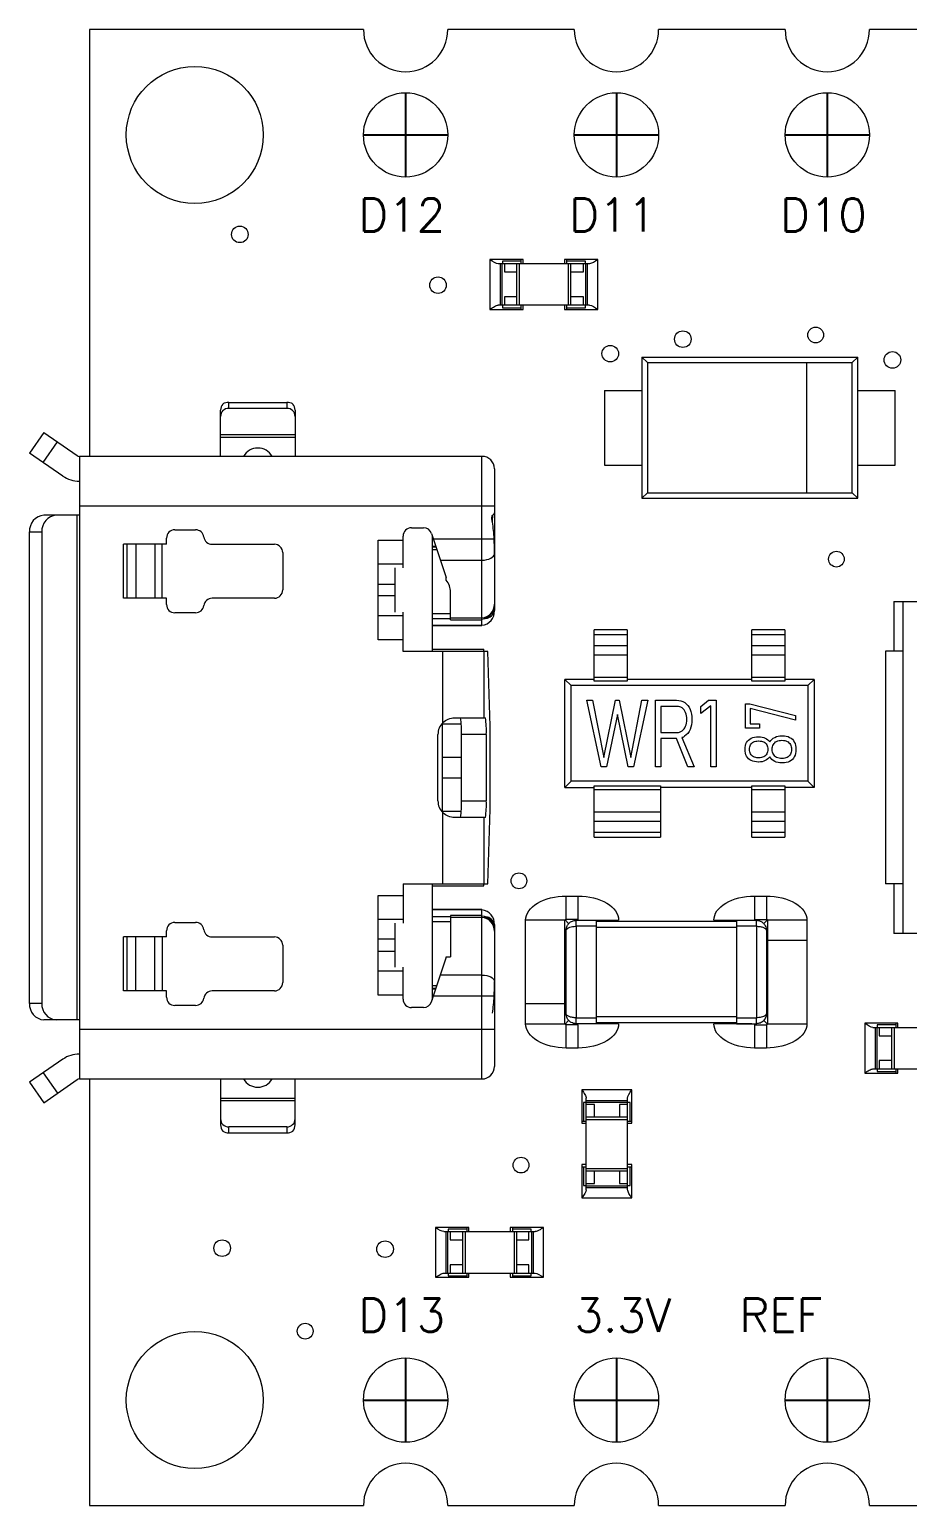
# Model space of a CAD drawing. Extents: x -2 to 108, y 0 to 44.
# Drawn here: x -1.8 to 24.64, y 0 to 44.45 of the extents above; entities that cross this region are included whole.
import ezdxf

# ---------------------------------------------------------------- set-up
doc = ezdxf.new("R2010")
doc.units = 0
doc.header["$LTSCALE"] = 5
doc.header["$MEASUREMENT"] = 0
doc.linetypes.add('CONTINU', pattern=[0])
for name, color, linetype in [('1', 1, 'CONTINUOUS'), ('2', 2, 'CONTINU'), ('3', 3, 'CONTINU')]:
    doc.layers.add(name, color=color, linetype=linetype)
doc.styles.add('ROMANS', font='romans')

msp = doc.modelspace()

# ---------------------------------------------------------------- linework, layer by layer
at = {"layer": '1', "linetype": 'CONTINUOUS', "lineweight": 15}
for p, q in [((12.065, 37.523), (12.065, 36.023)), ((13.065, 37.523), (12.065, 37.523)), ((15.068, 37.398), (12.313, 37.398)), ((12.378, 36.148), (12.378, 37.398)), ((12.428, 36.148), (12.428, 37.398)), ((13.003, 37.476), (12.44, 37.476)), ((12.44, 37.476), (12.44, 37.398)), ((12.503, 37.398), (12.503, 37.148)), ((12.878, 36.148), (12.878, 37.398)), ((12.953, 36.148), (12.953, 37.398)), ((13.003, 37.398), (13.003, 37.523)), ((13.065, 37.398), (13.065, 37.523)), ((15.315, 37.523), (14.315, 37.523)), ((14.315, 37.523), (14.315, 37.398)), ((14.378, 37.398), (14.378, 37.523)), ((14.94, 37.476), (14.378, 37.476)), ((14.428, 36.148), (14.428, 37.398)), ((14.503, 36.148), (14.503, 37.398)), ((14.878, 37.148), (14.878, 37.398)), ((14.94, 37.398), (14.94, 37.476)), ((14.953, 36.148), (14.953, 37.398)), ((15.003, 36.148), (15.003, 37.398)), ((15.315, 36.023), (15.315, 37.523)), ((12.503, 37.148), (12.878, 37.148)), ((14.503, 37.148), (14.878, 37.148)), ((12.065, 36.023), (13.065, 36.023)), ((15.068, 36.148), (12.313, 36.148)), ((12.44, 36.148), (12.44, 36.07)), ((12.44, 36.07), (13.003, 36.07)), ((12.878, 36.398), (12.503, 36.398)), ((12.503, 36.398), (12.503, 36.148)), ((13.003, 36.023), (13.003, 36.148)), ((13.065, 36.023), (13.065, 36.148)), ((14.315, 36.148), (14.315, 36.023)), ((14.315, 36.023), (15.315, 36.023)), ((14.378, 36.023), (14.378, 36.148)), ((14.378, 36.07), (14.94, 36.07)), ((14.878, 36.398), (14.503, 36.398)), ((14.878, 36.148), (14.878, 36.398)), ((14.94, 36.07), (14.94, 36.148)), ((16.643, 34.583), (16.643, 30.333)), ((16.643, 34.583), (16.807, 34.419)), ((16.643, 34.583), (23.143, 34.583)), ((16.807, 34.419), (16.807, 30.497)), ((16.807, 34.419), (22.979, 34.419)), ((21.604, 34.419), (21.604, 30.497)), ((22.979, 34.419), (23.143, 34.583)), ((22.979, 30.497), (22.979, 34.419)), ((23.143, 30.333), (23.143, 34.583)), ((15.518, 33.583), (15.518, 31.333)), ((15.518, 33.583), (16.643, 33.583)), ((23.143, 33.583), (24.268, 33.583)), ((24.268, 31.333), (24.268, 33.583)), ((3.948, 31.596), (3.948, 32.982)), ((4.198, 33.04), (4.198, 33.221)), ((4.198, 33.221), (5.948, 33.221)), ((5.948, 33.04), (4.198, 33.04)), ((5.948, 33.221), (5.948, 33.04)), ((6.198, 32.982), (6.198, 31.596)), ((-1.375, 32.313), (-1.802, 31.696)), ((-1.391, 31.411), (-0.964, 32.028)), ((-1.375, 32.313), (-0.373, 31.618)), ((3.948, 32.251), (6.198, 32.251)), ((3.948, 32.178), (6.198, 32.178)), ((-0.8, 31.002), (-1.802, 31.696)), ((-0.302, 31.596), (-0.302, 12.846)), ((11.823, 31.596), (-0.302, 31.596)), ((11.823, 26.497), (11.823, 31.596)), ((12.198, 31.221), (12.198, 26.95)), ((15.518, 31.333), (16.643, 31.333)), ((23.143, 31.333), (24.268, 31.333)), ((16.643, 30.333), (16.807, 30.497)), ((16.643, 30.333), (23.143, 30.333)), ((16.807, 30.497), (22.979, 30.497)), ((23.143, 30.333), (22.979, 30.497)), ((-0.302, 29.821), (-1.368, 29.821)), ((-0.364, 14.621), (-0.364, 29.821)), ((12.198, 30.096), (-0.302, 30.096)), ((12.144, 29.826), (12.135, 29.64)), ((2.573, 29.384), (3.198, 29.384)), ((9.698, 29.446), (10.068, 29.446)), ((-1.802, 29.321), (-1.431, 29.321)), ((-1.802, 15.121), (-1.802, 29.321)), ((-1.431, 29.321), (-1.431, 15.121)), ((2.323, 28.946), (1.024, 28.946)), ((1.024, 27.321), (1.024, 28.946)), ((1.132, 28.946), (1.132, 27.321)), ((1.399, 28.946), (1.399, 27.321)), ((1.973, 28.946), (1.973, 27.321)), ((2.192, 27.321), (2.192, 28.946)), ((2.323, 28.946), (2.323, 29.134)), ((3.694, 28.946), (5.573, 28.946)), ((8.698, 29.071), (9.448, 29.071)), ((8.698, 26.071), (8.698, 29.071)), ((9.448, 28.236), (9.448, 29.196)), ((10.305, 29.275), (10.748, 27.946)), ((10.326, 29.212), (10.326, 25.721)), ((10.326, 28.893), (10.433, 28.893)), ((10.361, 29.108), (12.192, 29.108)), ((5.823, 28.696), (5.823, 27.571)), ((10.326, 28.868), (10.441, 28.868)), ((10.471, 28.778), (10.326, 28.778)), ((10.573, 28.47), (11.823, 28.47)), ((8.698, 28.354), (9.448, 28.354)), ((9.201, 28.236), (9.201, 26.907)), ((8.698, 27.751), (9.201, 27.751)), ((10.748, 27.867), (10.748, 27.946)), ((2.323, 27.321), (1.024, 27.321)), ((2.323, 27.134), (2.323, 27.321)), ((5.573, 27.321), (3.694, 27.321)), ((9.201, 27.392), (8.698, 27.392)), ((10.873, 26.674), (10.873, 27.502)), ((24.225, 27.225), (31.225, 27.225)), ((24.225, 27.225), (24.225, 25.725)), ((24.5, 27.225), (24.5, 17.225)), ((3.198, 26.884), (2.573, 26.884)), ((9.448, 26.788), (8.698, 26.788)), ((9.448, 25.721), (9.448, 26.907)), ((10.326, 26.866), (10.873, 26.866)), ((10.873, 26.702), (10.326, 26.702)), ((10.873, 26.735), (11.823, 26.735)), ((10.873, 26.674), (11.823, 26.674)), ((10.326, 26.507), (11.823, 26.507)), ((10.326, 26.497), (11.823, 26.497)), ((15.2, 24.829), (15.2, 26.375)), ((16.2, 26.375), (15.2, 26.375)), ((15.2, 26.233), (16.2, 26.233)), ((16.2, 26.375), (16.2, 24.829)), ((19.95, 24.829), (19.95, 26.375)), ((20.95, 26.375), (19.95, 26.375)), ((19.95, 26.233), (20.95, 26.233)), ((20.95, 26.375), (20.95, 24.829)), ((9.448, 26.071), (8.698, 26.071)), ((10.326, 25.786), (11.876, 25.786)), ((11.876, 25.721), (11.876, 25.786)), ((16.2, 25.893), (15.2, 25.893)), ((20.95, 25.893), (19.95, 25.893)), ((12.004, 25.721), (9.448, 25.721)), ((10.647, 23.577), (10.647, 25.721)), ((11.895, 23.721), (11.895, 25.721)), ((12.073, 23.471), (12.004, 25.721)), ((16.2, 25.613), (15.2, 25.613)), ((20.95, 25.613), (19.95, 25.613)), ((23.975, 25.725), (23.975, 18.725)), ((24.5, 25.725), (23.975, 25.725)), ((16.2, 24.934), (15.2, 24.934)), ((20.95, 24.934), (19.95, 24.934)), ((14.325, 21.625), (14.325, 24.875)), ((14.325, 24.875), (14.509, 24.691)), ((15.2, 24.875), (14.325, 24.875)), ((14.509, 21.809), (14.509, 24.691)), ((21.641, 24.691), (14.509, 24.691)), ((16.2, 24.829), (15.2, 24.829)), ((19.95, 24.875), (16.2, 24.875)), ((20.95, 24.829), (19.95, 24.829)), ((21.825, 24.875), (20.95, 24.875)), ((21.641, 24.691), (21.825, 24.875)), ((21.641, 24.691), (21.641, 21.809)), ((21.825, 24.875), (21.825, 21.625)), ((15.414, 22.249), (14.979, 24.249)), ((14.979, 24.249), (15.158, 24.249)), ((15.158, 24.249), (15.495, 22.53)), ((15.495, 22.53), (15.845, 24.249)), ((15.845, 24.249), (15.956, 24.249)), ((15.956, 24.249), (16.306, 22.53)), ((16.306, 22.53), (16.643, 24.249)), ((16.821, 24.249), (16.387, 22.249)), ((16.643, 24.249), (16.821, 24.249)), ((17.052, 24.251), (17.686, 24.251)), ((17.052, 22.249), (17.052, 24.251)), ((17.211, 24.066), (17.211, 23.28)), ((17.696, 24.066), (17.211, 24.066)), ((18.421, 24.059), (18.649, 24.249)), ((18.715, 24.082), (18.421, 23.851)), ((18.421, 23.851), (18.421, 24.059)), ((18.649, 24.249), (18.874, 24.249)), ((18.715, 22.249), (18.715, 24.082)), ((18.874, 24.249), (18.874, 22.249)), ((19.766, 24.144), (19.891, 24.144)), ((19.766, 23.409), (19.766, 24.144)), ((19.891, 24.144), (21.266, 23.794)), ((19.903, 24.004), (19.903, 23.543)), ((21.266, 23.648), (19.903, 24.004)), ((10.998, 23.721), (11.928, 23.721)), ((15.906, 23.826), (15.577, 22.249)), ((16.223, 22.249), (15.906, 23.826)), ((21.266, 23.794), (21.266, 23.648)), ((10.498, 21.221), (10.498, 23.221)), ((10.623, 23.552), (10.623, 20.891)), ((10.623, 23.536), (11.2, 23.536)), ((11.955, 23.221), (11.206, 23.221)), ((11.206, 21.221), (11.206, 23.221)), ((11.955, 23.221), (11.955, 21.221)), ((12.073, 20.971), (12.073, 23.471)), ((17.211, 23.28), (17.696, 23.28)), ((17.849, 23.124), (18.218, 22.249)), ((20.182, 23.409), (19.766, 23.409)), ((19.903, 23.543), (20.182, 23.543)), ((20.15, 23.153), (20.165, 23.153)), ((20.182, 23.543), (20.182, 23.409)), ((20.855, 23.181), (20.869, 23.181)), ((17.686, 23.095), (17.211, 23.095)), ((17.211, 23.095), (17.211, 22.249)), ((17.688, 23.095), (17.686, 23.095)), ((18.028, 22.249), (17.688, 23.095)), ((20.145, 23.024), (20.158, 23.024)), ((20.855, 23.044), (20.86, 23.044)), ((10.623, 22.536), (11.206, 22.536)), ((15.577, 22.249), (15.414, 22.249)), ((16.387, 22.249), (16.223, 22.249)), ((17.211, 22.249), (17.052, 22.249)), ((18.218, 22.249), (18.028, 22.249)), ((18.874, 22.249), (18.715, 22.249)), ((20.161, 22.519), (20.145, 22.519)), ((20.165, 22.39), (20.15, 22.39)), ((20.869, 22.361), (20.855, 22.361)), ((20.861, 22.499), (20.856, 22.499)), ((10.623, 21.911), (11.206, 21.911)), ((14.509, 21.809), (14.325, 21.625)), ((21.641, 21.809), (14.509, 21.809)), ((21.825, 21.625), (21.641, 21.809)), ((14.325, 21.625), (15.2, 21.625)), ((15.2, 21.671), (17.2, 21.671)), ((15.2, 20.125), (15.2, 21.671)), ((15.2, 21.566), (17.2, 21.566)), ((17.2, 21.671), (17.2, 20.125)), ((19.95, 21.625), (17.2, 21.625)), ((19.95, 21.671), (20.95, 21.671)), ((19.95, 20.125), (19.95, 21.671)), ((19.95, 21.566), (20.95, 21.566)), ((20.95, 21.671), (20.95, 20.125)), ((21.825, 21.625), (20.95, 21.625)), ((10.623, 20.911), (11.2, 20.911)), ((11.206, 21.221), (11.955, 21.221)), ((12.004, 18.721), (12.073, 20.971)), ((10.647, 18.721), (10.647, 20.865)), ((11.928, 20.721), (10.998, 20.721)), ((11.895, 18.721), (11.895, 20.721)), ((15.2, 20.887), (17.2, 20.887)), ((15.2, 20.607), (17.2, 20.607)), ((19.95, 20.887), (20.95, 20.887)), ((19.95, 20.607), (20.95, 20.607)), ((17.2, 20.267), (15.2, 20.267)), ((15.2, 20.125), (17.2, 20.125)), ((20.95, 20.267), (19.95, 20.267)), ((19.95, 20.125), (20.95, 20.125)), ((9.448, 18.721), (12.004, 18.721)), ((9.448, 18.721), (9.448, 17.536)), ((10.326, 18.721), (10.326, 15.231)), ((11.876, 18.661), (11.876, 18.721)), ((24.5, 18.725), (23.975, 18.725)), ((24.225, 18.725), (24.225, 17.225)), ((8.698, 18.371), (9.448, 18.371)), ((8.698, 15.371), (8.698, 18.371)), ((10.326, 18.661), (11.876, 18.661)), ((14.36, 18.355), (14.72, 18.355)), ((20.03, 18.355), (20.39, 18.355)), ((11.823, 17.945), (10.326, 17.945)), ((11.823, 17.935), (10.326, 17.935)), ((11.823, 12.846), (11.823, 17.945)), ((2.573, 17.559), (3.198, 17.559)), ((8.698, 17.654), (9.448, 17.654)), ((9.201, 17.536), (9.201, 16.207)), ((10.326, 17.74), (10.873, 17.74)), ((10.873, 17.576), (10.326, 17.576)), ((11.823, 17.768), (10.873, 17.768)), ((10.873, 17.768), (10.873, 16.519)), ((11.823, 17.707), (10.873, 17.707)), ((12.198, 17.493), (12.198, 13.221)), ((13.139, 14.509), (13.139, 17.623)), ((14.313, 17.623), (14.313, 14.509)), ((14.328, 17.635), (14.435, 17.528)), ((14.72, 17.652), (14.36, 17.652)), ((14.66, 17.623), (15.26, 17.623)), ((15.26, 17.443), (14.66, 17.443)), ((14.66, 17.443), (14.66, 14.689)), ((19.49, 17.59), (15.26, 17.59)), ((15.26, 17.443), (15.26, 14.689)), ((19.49, 17.41), (15.26, 17.41)), ((19.49, 17.623), (20.09, 17.623)), ((20.09, 17.443), (19.49, 17.443)), ((19.49, 17.443), (19.49, 14.689)), ((20.03, 17.652), (20.39, 17.652)), ((20.09, 17.443), (20.09, 14.689)), ((20.421, 17.635), (20.314, 17.528)), ((20.437, 14.509), (20.437, 17.623)), ((21.611, 17.623), (21.611, 14.509)), ((2.323, 17.121), (1.024, 17.121)), ((1.024, 15.496), (1.024, 17.121)), ((1.132, 17.121), (1.132, 15.496)), ((1.399, 15.496), (1.399, 17.121)), ((1.973, 15.496), (1.973, 17.121)), ((2.192, 17.121), (2.192, 15.496)), ((2.323, 17.121), (2.323, 17.309)), ((3.694, 17.121), (5.573, 17.121)), ((9.201, 17.051), (8.698, 17.051)), ((14.36, 14.809), (14.36, 17.323)), ((20.39, 17.323), (20.39, 14.809)), ((31.225, 17.225), (24.225, 17.225)), ((5.823, 16.871), (5.823, 15.746)), ((8.698, 16.692), (9.201, 16.692)), ((10.305, 15.167), (10.748, 16.496)), ((10.748, 16.496), (10.748, 16.519)), ((10.748, 16.519), (10.873, 16.519)), ((9.448, 16.088), (8.698, 16.088)), ((9.448, 15.246), (9.448, 16.207)), ((10.326, 15.664), (10.471, 15.664)), ((10.441, 15.574), (10.326, 15.574)), ((11.823, 15.972), (10.573, 15.972)), ((-1.431, 15.121), (-1.802, 15.121)), ((2.323, 15.496), (1.024, 15.496)), ((2.323, 15.309), (2.323, 15.496)), ((5.573, 15.496), (3.694, 15.496)), ((9.448, 15.371), (8.698, 15.371)), ((10.433, 15.549), (10.326, 15.549)), ((12.192, 15.334), (10.361, 15.334)), ((3.198, 15.059), (2.573, 15.059)), ((10.068, 14.996), (9.698, 14.996)), ((14.66, 14.689), (15.26, 14.689)), ((15.26, 14.722), (19.49, 14.722)), ((19.49, 14.689), (20.09, 14.689)), ((-0.302, 14.621), (-1.368, 14.621)), ((-0.302, 14.346), (12.198, 14.346)), ((14.328, 14.497), (14.435, 14.604)), ((14.72, 14.479), (14.36, 14.479)), ((15.26, 14.509), (14.66, 14.509)), ((15.26, 14.542), (19.49, 14.542)), ((19.49, 14.509), (20.09, 14.509)), ((20.03, 14.479), (20.39, 14.479)), ((20.421, 14.497), (20.314, 14.604)), ((23.352, 14.522), (23.352, 13.022)), ((24.352, 14.522), (23.352, 14.522)), ((23.599, 14.397), (26.355, 14.397)), ((23.664, 14.397), (23.664, 13.147)), ((23.714, 14.397), (23.714, 13.147)), ((24.289, 14.475), (23.727, 14.475)), ((23.727, 14.475), (23.727, 14.397)), ((23.789, 14.397), (23.789, 14.147)), ((24.164, 14.397), (24.164, 13.147)), ((24.239, 14.397), (24.239, 13.147)), ((24.289, 14.522), (24.289, 14.397)), ((24.352, 14.397), (24.352, 14.522)), ((23.789, 14.147), (24.164, 14.147)), ((-0.8, 13.44), (-1.802, 12.746)), ((14.72, 13.776), (14.36, 13.776)), ((20.39, 13.776), (20.03, 13.776)), ((24.164, 13.397), (23.789, 13.397)), ((23.789, 13.397), (23.789, 13.147)), ((-1.391, 13.031), (-0.964, 12.415)), ((23.352, 13.022), (24.352, 13.022)), ((23.599, 13.147), (26.355, 13.147)), ((23.727, 13.147), (23.727, 13.069)), ((23.727, 13.069), (24.289, 13.069)), ((24.289, 13.147), (24.289, 13.022)), ((24.352, 13.022), (24.352, 13.147)), ((-1.802, 12.746), (-1.375, 12.13)), ((-1.375, 12.13), (-0.373, 12.824)), ((-0.302, 12.846), (11.823, 12.846)), ((3.948, 12.846), (3.948, 11.46)), ((6.198, 11.46), (6.198, 12.846)), ((16.337, 12.514), (14.837, 12.514)), ((14.837, 12.514), (14.837, 11.514)), ((16.337, 11.514), (16.337, 12.514)), ((3.948, 12.264), (6.198, 12.264)), ((3.948, 12.192), (6.198, 12.192)), ((14.884, 12.139), (14.884, 11.576)), ((14.962, 12.139), (14.884, 12.139)), ((14.962, 9.511), (14.962, 12.266)), ((14.962, 12.201), (16.212, 12.201)), ((14.962, 12.151), (16.212, 12.151)), ((15.212, 12.076), (14.962, 12.076)), ((15.212, 11.701), (15.212, 12.076)), ((16.212, 12.076), (15.962, 12.076)), ((15.962, 12.076), (15.962, 11.701)), ((16.212, 9.511), (16.212, 12.266)), ((16.29, 12.139), (16.212, 12.139)), ((16.29, 11.576), (16.29, 12.139)), ((14.837, 11.576), (14.962, 11.576)), ((14.962, 11.701), (16.212, 11.701)), ((14.962, 11.626), (16.212, 11.626)), ((16.212, 11.576), (16.337, 11.576)), ((5.948, 11.403), (4.198, 11.403)), ((4.198, 11.221), (4.198, 11.403)), ((4.198, 11.221), (5.948, 11.221)), ((5.948, 11.403), (5.948, 11.221)), ((14.837, 11.514), (14.962, 11.514)), ((16.212, 11.514), (16.337, 11.514)), ((14.837, 10.264), (14.837, 9.264)), ((14.962, 10.264), (14.837, 10.264)), ((16.337, 10.264), (16.212, 10.264)), ((16.337, 9.264), (16.337, 10.264)), ((14.837, 10.201), (14.962, 10.201)), ((14.884, 10.201), (14.884, 9.639)), ((14.962, 10.151), (16.212, 10.151)), ((14.962, 10.076), (16.212, 10.076)), ((15.212, 9.701), (15.212, 10.076)), ((15.962, 10.076), (15.962, 9.701)), ((16.212, 10.201), (16.337, 10.201)), ((16.29, 9.639), (16.29, 10.201)), ((14.884, 9.639), (14.962, 9.639)), ((14.962, 9.701), (15.212, 9.701)), ((14.962, 9.626), (16.212, 9.626)), ((14.962, 9.576), (16.212, 9.576)), ((15.962, 9.701), (16.212, 9.701)), ((16.212, 9.639), (16.29, 9.639)), ((14.837, 9.264), (16.337, 9.264)), ((10.428, 8.373), (10.428, 6.873)), ((11.428, 8.373), (10.428, 8.373)), ((10.675, 8.248), (13.431, 8.248)), ((10.74, 8.248), (10.74, 6.998)), ((10.79, 8.248), (10.79, 6.998)), ((11.365, 8.326), (10.803, 8.326)), ((10.803, 8.326), (10.803, 8.248)), ((10.865, 8.248), (10.865, 7.998)), ((11.24, 8.248), (11.24, 6.998)), ((11.315, 8.248), (11.315, 6.998)), ((11.365, 8.373), (11.365, 8.248)), ((11.428, 8.248), (11.428, 8.373)), ((13.678, 8.373), (12.678, 8.373)), ((12.678, 8.373), (12.678, 8.248)), ((12.74, 8.373), (12.74, 8.248)), ((13.303, 8.326), (12.74, 8.326)), ((12.79, 8.248), (12.79, 6.998)), ((12.865, 8.248), (12.865, 6.998)), ((13.24, 7.998), (13.24, 8.248)), ((13.303, 8.248), (13.303, 8.326)), ((13.315, 8.248), (13.315, 6.998)), ((13.365, 8.248), (13.365, 6.998)), ((13.678, 6.873), (13.678, 8.373)), ((10.865, 7.998), (11.24, 7.998)), ((12.865, 7.998), (13.24, 7.998)), ((11.24, 7.248), (10.865, 7.248)), ((10.865, 7.248), (10.865, 6.998)), ((13.24, 7.248), (12.865, 7.248)), ((13.24, 6.998), (13.24, 7.248)), ((10.428, 6.873), (11.428, 6.873)), ((10.675, 6.998), (13.431, 6.998)), ((10.803, 6.998), (10.803, 6.92)), ((10.803, 6.92), (11.365, 6.92)), ((11.365, 6.998), (11.365, 6.873)), ((11.428, 6.873), (11.428, 6.998)), ((12.678, 6.998), (12.678, 6.873)), ((12.678, 6.873), (13.678, 6.873)), ((12.74, 6.998), (12.74, 6.873)), ((12.74, 6.92), (13.303, 6.92)), ((13.303, 6.92), (13.303, 6.998))]:
    msp.add_line(p, q, dxfattribs=at)
at = {"layer": '1', "linetype": 'CONTINUOUS', "lineweight": 15, "flags": 128}
for points in [[(11.823, 28.47), (11.896, 28.474), (11.967, 28.485), (12.032, 28.503), (12.088, 28.526), (12.135, 28.555), (12.17, 28.589), (12.191, 28.624), (12.198, 28.662)], [(12.143, 26.906), (12.148, 26.908), (12.176, 26.921), (12.193, 26.935), (12.198, 26.95)], [(12.198, 17.493), (12.193, 17.507), (12.176, 17.521), (12.148, 17.534), (12.143, 17.536)], [(11.823, 15.972), (11.896, 15.968), (11.967, 15.957), (12.032, 15.94), (12.088, 15.916), (12.135, 15.887), (12.17, 15.854), (12.191, 15.818), (12.198, 15.781)]]:
    msp.add_lwpolyline(points, dxfattribs=at)
at = {"layer": '1', "linetype": 'CONTINUOUS', "lineweight": 15}
for centre, radius in [((3.175, 41.275), 2.064), ((4.531, 38.281), 0.25), ((10.5, 36.75), 0.25), ((17.875, 35.125), 0.25), ((21.875, 35.25), 0.237), ((15.688, 34.688), 0.25), ((24.188, 34.5), 0.25), ((22.5, 28.5), 0.237), ((12.938, 18.812), 0.237), ((13, 10.25), 0.237), ((4, 7.75), 0.25), ((8.906, 7.719), 0.25), ((6.5, 5.25), 0.237), ((3.175, 3.175), 2.064)]:
    msp.add_circle(centre, radius, dxfattribs=at)
for centre, radius, start, end in [((4.26, 32.971), 0.312, 139.8879, 178.0442), ((4.193, 32.795), 0.245, 88.7692, 178.7139), ((4.192, 32.899), 0.323, 88.9351, 121.9515), ((5.954, 32.899), 0.323, 58.0485, 91.0649), ((5.953, 32.795), 0.245, 1.2861, 91.2308), ((5.886, 32.971), 0.312, 1.9558, 40.1121), ((-0.302, 31.721), 0.125, 235.2752, 270), ((5.073, 31.346), 0.5, 30, 150), ((11.823, 31.221), 0.375, 0, 90), ((-0.302, 31.721), 0.875, 235.2752, 270), ((-1.333, 29.352), 0.471, 94.3031, 183.7371), ((-0.961, 29.352), 0.471, 94.3031, 183.7371), ((12.106, 29.91), 0.0928, 294.1161, 351.9478), ((2.573, 29.134), 0.25, 90, 180), ((3.198, 29.134), 0.25, 7.1808, 90), ((9.698, 29.196), 0.25, 90, 180), ((10.068, 29.196), 0.25, 18.4349, 90), ((8.168, 28.927), 4.029, 2.5812, 9.8152), ((3.694, 29.196), 0.25, 187.1808, 270), ((5.573, 28.696), 0.25, 0, 90), ((5.573, 27.571), 0.25, 270, 0), ((10.361, 27.53), 0.513, 356.8505, 40.9817), ((2.573, 27.134), 0.25, 180, 270), ((3.694, 27.071), 0.25, 90, 172.8192), ((11.806, 27.127), 0.392, 272.487, 2.1136), ((11.784, 27.106), 0.416, 275.4604, 4.9381), ((3.198, 27.134), 0.25, 270, 352.8192), ((11.786, 26.919), 0.413, 275.1378, 4.3489), ((11.913, 27.004), 0.29, 275.8658, 349.3132), ((10.998, 23.221), 0.5, 134.5826, 180), ((8.933, 23.346), 2.277, 356.863, 9.4883), ((9.682, 23.346), 2.277, 356.863, 9.4883), ((10.998, 21.221), 0.5, 180, 225.4174), ((8.933, 21.097), 2.277, 350.5117, 3.137), ((9.682, 21.097), 2.277, 350.5117, 3.137), ((11.786, 17.524), 0.413, 355.6511, 84.8622), ((2.573, 17.309), 0.25, 90, 180), ((3.198, 17.309), 0.25, 7.1808, 90), ((3.694, 17.371), 0.25, 187.1808, 270), ((11.78, 17.334), 0.419, 355.4868, 84.1148), ((11.808, 17.316), 0.391, 357.6976, 87.7018), ((11.913, 17.439), 0.29, 10.6868, 84.1342), ((5.573, 16.871), 0.25, 0, 90), ((5.573, 15.746), 0.25, 270, 0), ((-1.333, 15.091), 0.471, 176.2629, 265.6969), ((-0.961, 15.091), 0.471, 176.2629, 265.6969), ((2.573, 15.309), 0.25, 180, 270), ((3.198, 15.309), 0.25, 270, 352.8192), ((3.694, 15.246), 0.25, 90, 172.8192), ((9.698, 15.246), 0.25, 180, 270), ((10.068, 15.246), 0.25, 270, 341.5651), ((8.168, 15.515), 4.029, 350.1848, 357.4188), ((-0.302, 12.721), 0.875, 90, 124.7248), ((11.823, 13.221), 0.375, 270, 0), ((-0.302, 12.721), 0.125, 90, 124.7248), ((5.073, 13.096), 0.5, 210, 330), ((4.193, 11.647), 0.245, 181.2861, 271.2308), ((5.953, 11.647), 0.245, 268.7692, 358.7139), ((4.26, 11.471), 0.312, 181.9558, 220.1121), ((4.192, 11.544), 0.323, 238.0485, 271.0649), ((5.954, 11.544), 0.323, 268.9351, 301.9515), ((5.886, 11.471), 0.312, 319.8879, 358.0442)]:
    msp.add_arc(centre, radius, start, end, dxfattribs=at)
for points in [[(12.313, 37.398), (12.252, 37.398), (12.16, 37.457), (12.065, 37.523)], [(15.068, 36.148), (15.129, 36.148), (15.221, 36.089), (15.315, 36.023)], [(12.198, 28.662), (12.198, 28.803), (12.2, 28.954), (12.192, 29.108)], [(10.647, 23.577), (10.741, 23.67), (10.871, 23.721), (10.998, 23.721)], [(10.998, 20.721), (10.871, 20.721), (10.741, 20.772), (10.647, 20.865)], [(13.139, 17.623), (13.139, 17.815), (13.403, 18.197), (14.04, 18.355), (14.36, 18.355)], [(14.72, 18.355), (15.039, 18.355), (15.677, 18.197), (15.941, 17.815), (15.941, 17.623)], [(18.809, 17.623), (18.809, 17.815), (19.073, 18.197), (19.71, 18.355), (20.03, 18.355)], [(20.39, 18.355), (20.709, 18.355), (21.347, 18.197), (21.611, 17.815), (21.611, 17.623)], [(14.328, 17.635), (14.321, 17.631), (14.316, 17.627), (14.313, 17.623)], [(20.39, 17.652), (20.406, 17.65), (20.418, 17.643), (20.421, 17.635)], [(20.421, 17.635), (20.428, 17.632), (20.433, 17.628), (20.437, 17.623)], [(12.192, 15.334), (12.2, 15.49), (12.198, 15.64), (12.198, 15.781)], [(14.36, 13.776), (14.04, 13.776), (13.403, 13.935), (13.139, 14.317), (13.139, 14.509)], [(14.328, 14.497), (14.322, 14.499), (14.316, 14.503), (14.313, 14.509)], [(14.36, 14.479), (14.343, 14.482), (14.332, 14.489), (14.328, 14.497)], [(15.941, 14.509), (15.941, 14.317), (15.677, 13.935), (15.039, 13.776), (14.72, 13.776)], [(20.03, 13.776), (19.71, 13.776), (19.073, 13.935), (18.809, 14.317), (18.809, 14.509)], [(21.611, 14.509), (21.611, 14.317), (21.347, 13.935), (20.709, 13.776), (20.39, 13.776)], [(20.421, 14.497), (20.428, 14.501), (20.433, 14.505), (20.437, 14.509)], [(23.599, 14.397), (23.539, 14.397), (23.446, 14.456), (23.352, 14.522)], [(16.212, 12.266), (16.212, 12.327), (16.271, 12.419), (16.337, 12.514)], [(14.962, 9.511), (14.962, 9.45), (14.903, 9.358), (14.837, 9.264)], [(10.675, 8.248), (10.615, 8.248), (10.522, 8.307), (10.428, 8.373)], [(13.431, 6.998), (13.491, 6.998), (13.584, 6.939), (13.678, 6.873)]]:
    msp.add_open_spline(points, degree=3, dxfattribs=at)
for points, knots in [([(15.315, 37.523), (15.268, 37.49), (15.223, 37.46), (15.137, 37.414), (15.098, 37.398), (15.068, 37.398)], [0, 0, 0, 0, 0.5, 0.5, 1, 1, 1, 1]), ([(12.065, 36.023), (12.113, 36.056), (12.158, 36.085), (12.243, 36.131), (12.282, 36.148), (12.313, 36.148)], [0, 0, 0, 0, 0.5, 0.5, 1, 1, 1, 1]), ([(12.137, 29.614), (12.13, 29.654), (12.124, 29.696), (12.124, 29.738), (12.124, 29.748), (12.124, 29.758), (12.125, 29.768), (12.126, 29.781), (12.128, 29.794), (12.132, 29.805), (12.133, 29.809), (12.135, 29.813), (12.136, 29.817), (12.138, 29.82), (12.141, 29.823), (12.143, 29.825), (12.143, 29.825), (12.144, 29.825), (12.144, 29.826)], [0, 0, 0, 0, 0.00005041875, 0.00005041875, 0.00005041875, 0.00006240164, 0.00006240164, 0.00006240164, 0.00007800011, 0.00007800011, 0.00007800011, 0.00008362721, 0.00008362721, 0.00008362721, 0.00008934536, 0.00008934536, 0.00008934536, 0.00009043552, 0.00009043552, 0.00009043552, 0.00009043552]), ([(17.686, 24.251), (17.779, 24.251), (17.86, 24.227), (18, 24.131), (18.054, 24.063), (18.131, 23.888), (18.15, 23.787), (18.15, 23.673)], [0, 0, 0, 0, 1, 1, 2, 2, 3, 3, 3, 3]), ([(17.995, 23.673), (17.995, 23.751), (17.983, 23.82), (17.933, 23.939), (17.898, 23.985), (17.808, 24.05), (17.756, 24.066), (17.696, 24.066)], [0, 0, 0, 0, 1, 1, 2, 2, 3, 3, 3, 3]), ([(17.696, 23.28), (17.755, 23.28), (17.806, 23.296), (17.897, 23.361), (17.932, 23.407), (17.981, 23.526), (17.994, 23.595), (17.995, 23.673)], [0, 0, 0, 0, 1, 1, 2, 2, 3, 3, 3, 3]), ([(18.15, 23.673), (18.15, 23.558), (18.131, 23.457), (18.054, 23.282), (18, 23.214), (17.904, 23.149), (17.877, 23.135), (17.849, 23.124)], [0, 0, 0, 0, 1, 1, 2, 2, 2.359504, 2.359504, 2.359504, 2.359504]), ([(19.75, 22.771), (19.75, 22.852), (19.765, 22.921), (19.828, 23.035), (19.874, 23.078), (19.994, 23.138), (20.066, 23.153), (20.15, 23.153)], [0, 0, 0, 0, 1, 1, 2, 2, 3, 3, 3, 3]), ([(20.165, 23.153), (20.237, 23.153), (20.302, 23.139), (20.415, 23.084), (20.459, 23.044), (20.492, 22.993)], [0, 0, 0, 0, 1, 1, 2, 2, 2, 2]), ([(20.492, 22.993), (20.528, 23.052), (20.578, 23.099), (20.705, 23.165), (20.776, 23.181), (20.855, 23.181)], [0, 0, 0, 0, 1, 1, 2, 2, 2, 2]), ([(20.869, 23.181), (20.956, 23.181), (21.03, 23.165), (21.153, 23.101), (21.2, 23.054), (21.265, 22.931), (21.281, 22.857), (21.281, 22.771)], [0, 0, 0, 0, 1, 1, 2, 2, 3, 3, 3, 3]), ([(20.15, 22.39), (20.066, 22.39), (19.994, 22.405), (19.874, 22.465), (19.828, 22.509), (19.765, 22.623), (19.75, 22.691), (19.75, 22.771)], [0, 0, 0, 0, 1, 1, 2, 2, 3, 3, 3, 3]), ([(19.885, 22.771), (19.885, 22.825), (19.895, 22.871), (19.936, 22.946), (19.966, 22.974), (20.043, 23.014), (20.09, 23.024), (20.145, 23.024)], [-3, -3, -3, -3, -2, -2, -1, -1, 0, 0, 0, 0]), ([(20.145, 22.519), (20.09, 22.519), (20.044, 22.528), (19.966, 22.568), (19.936, 22.597), (19.895, 22.673), (19.885, 22.718), (19.885, 22.771)], [-3, -3, -3, -3, -2, -2, -1, -1, 0, 0, 0, 0]), ([(20.158, 23.024), (20.218, 23.024), (20.269, 23.014), (20.352, 22.974), (20.383, 22.946), (20.426, 22.871), (20.437, 22.825), (20.437, 22.771)], [-3, -3, -3, -3, -2, -2, -1, -1, 0, 0, 0, 0]), ([(20.437, 22.771), (20.437, 22.718), (20.426, 22.673), (20.383, 22.597), (20.352, 22.568), (20.27, 22.528), (20.22, 22.519), (20.161, 22.519)], [-3, -3, -3, -3, -2, -2, -1, -1, 0, 0, 0, 0]), ([(20.567, 22.771), (20.567, 22.829), (20.579, 22.878), (20.624, 22.959), (20.657, 22.99), (20.743, 23.033), (20.794, 23.044), (20.855, 23.044)], [-3, -3, -3, -3, -2, -2, -1, -1, 0, 0, 0, 0]), ([(20.856, 22.499), (20.795, 22.499), (20.743, 22.509), (20.657, 22.552), (20.624, 22.583), (20.579, 22.664), (20.567, 22.713), (20.567, 22.771)], [-3, -3, -3, -3, -2, -2, -1, -1, 0, 0, 0, 0]), ([(20.86, 23.044), (20.92, 23.044), (20.971, 23.033), (21.057, 22.99), (21.09, 22.959), (21.135, 22.878), (21.146, 22.829), (21.146, 22.771)], [-3, -3, -3, -3, -2, -2, -1, -1, 0, 0, 0, 0]), ([(21.146, 22.771), (21.146, 22.713), (21.135, 22.664), (21.09, 22.583), (21.058, 22.552), (20.972, 22.509), (20.921, 22.499), (20.861, 22.499)], [-3, -3, -3, -3, -2, -2, -1, -1, 0, 0, 0, 0]), ([(21.281, 22.771), (21.281, 22.685), (21.265, 22.612), (21.2, 22.489), (21.153, 22.442), (21.03, 22.377), (20.956, 22.361), (20.869, 22.361)], [0, 0, 0, 0, 1, 1, 2, 2, 3, 3, 3, 3]), ([(20.492, 22.547), (20.458, 22.498), (20.412, 22.459), (20.298, 22.404), (20.235, 22.39), (20.165, 22.39)], [0, 0, 0, 0, 1, 1, 2, 2, 2, 2]), ([(20.855, 22.361), (20.775, 22.361), (20.704, 22.378), (20.578, 22.443), (20.528, 22.488), (20.492, 22.547)], [0, 0, 0, 0, 1, 1, 2, 2, 2, 2]), ([(14.36, 17.652), (14.36, 17.656), (14.36, 17.665), (14.36, 17.687), (14.36, 17.723), (14.36, 17.793), (14.36, 17.876), (14.36, 17.966), (14.36, 18.053), (14.36, 18.121), (14.36, 18.207), (14.36, 18.258), (14.36, 18.308), (14.36, 18.338), (14.36, 18.355)], [0.1033658, 0.1033658, 0.1033658, 0.1033658, 0.1358756, 0.1929499, 0.3070987, 0.3641731, 0.4212475, 0.5068591, 0.5353963, 0.5924707, 0.649545, 0.7636938, 0.8207682, 0.8778426, 0.8778426, 0.8778426, 0.8778426]), ([(14.72, 17.652), (14.72, 17.663), (14.72, 17.686), (14.72, 17.736), (14.72, 17.811), (14.72, 17.885), (14.72, 17.97), (14.72, 18.056), (14.72, 18.132), (14.72, 18.212), (14.72, 18.273), (14.72, 18.322), (14.72, 18.355)], [0.1033751, 0.1033751, 0.1033751, 0.1033751, 0.2140133, 0.3246515, 0.3799706, 0.4352897, 0.4906088, 0.5459279, 0.6012471, 0.6565662, 0.7672044, 0.8778426, 0.8778426, 0.8778426, 0.8778426]), ([(20.03, 18.355), (20.03, 18.322), (20.03, 18.273), (20.03, 18.212), (20.03, 18.132), (20.03, 18.056), (20.03, 17.97), (20.03, 17.885), (20.03, 17.811), (20.03, 17.736), (20.03, 17.696), (20.03, 17.669), (20.03, 17.658), (20.03, 17.652)], [0.1033751, 0.1033751, 0.1033751, 0.1033751, 0.2140133, 0.3246515, 0.3799706, 0.4352897, 0.4906088, 0.5459279, 0.6012471, 0.6565662, 0.7672044, 0.8225235, 0.8778426, 0.8778426, 0.8778426, 0.8778426]), ([(20.39, 18.355), (20.39, 18.338), (20.39, 18.308), (20.39, 18.264), (20.39, 18.23), (20.39, 18.196), (20.39, 18.169), (20.39, 18.121), (20.39, 18.04), (20.39, 17.95), (20.39, 17.865), (20.39, 17.793), (20.39, 17.723), (20.39, 17.687), (20.39, 17.665), (20.39, 17.656), (20.39, 17.652)], [0.1033635, 0.1033635, 0.1033635, 0.1033635, 0.1604379, 0.2175122, 0.3031238, 0.3173924, 0.331661, 0.3887354, 0.4458098, 0.5028842, 0.5599586, 0.617033, 0.6741074, 0.7882561, 0.8453305, 0.8778426, 0.8778426, 0.8778426, 0.8778426]), ([(14.313, 17.623), (14.304, 17.623), (14.285, 17.623), (14.242, 17.623), (14.175, 17.623), (14.052, 17.623), (13.93, 17.623), (13.788, 17.623), (13.644, 17.623), (13.515, 17.623), (13.379, 17.623), (13.277, 17.623), (13.194, 17.623), (13.139, 17.623)], [0.0979276, 0.0979276, 0.0979276, 0.0979276, 0.1536358, 0.209344, 0.3207605, 0.3764687, 0.4321769, 0.4878851, 0.5435933, 0.5993015, 0.6550097, 0.7664262, 0.8778426, 0.8778426, 0.8778426, 0.8778426]), ([(14.36, 17.652), (14.352, 17.651), (14.339, 17.648), (14.331, 17.639), (14.328, 17.635)], [0, 0, 0, 0, 0.574096, 1, 1, 1, 1]), ([(14.36, 17.323), (14.361, 17.347), (14.364, 17.392), (14.387, 17.452), (14.415, 17.499), (14.461, 17.552), (14.538, 17.609), (14.621, 17.618), (14.66, 17.623)], [0, 0, 0, 0, 0.172552, 0.32011, 0.442779, 0.54077, 0.785312, 1, 1, 1, 1]), ([(14.36, 17.323), (14.36, 17.324), (14.36, 17.325), (14.361, 17.347), (14.384, 17.378), (14.481, 17.424), (14.585, 17.443), (14.66, 17.443)], [0, 0, 0, 0, 0.000123611, 0.000123611, 0.003118383, 0.004615769, 0.007610541, 0.007610541, 0.007610541, 0.007610541]), ([(14.66, 17.443), (14.66, 17.483), (14.66, 17.578), (14.66, 17.623), (14.66, 17.623)], [0, 0, 0, 0, 0.428571, 1, 1, 1, 1]), ([(14.798, 17.623), (14.806, 17.623), (14.833, 17.623), (14.879, 17.623), (14.981, 17.623), (15.176, 17.623), (15.426, 17.623), (15.648, 17.623), (15.753, 17.623), (15.825, 17.623), (15.902, 17.623), (15.941, 17.623)], [0, 0, 0, 0, 0.073929, 0.224134, 0.372771, 0.472528, 0.609, 0.699221, 0.811674, 0.90637, 1, 1, 1, 1]), ([(15.26, 17.623), (15.26, 17.623), (15.26, 17.605), (15.26, 17.535), (15.26, 17.485), (15.26, 17.443)], [0, 0, 0, 0, 0.5, 0.5, 1, 1, 1, 1]), ([(18.809, 17.623), (18.837, 17.623), (18.888, 17.623), (18.972, 17.623), (19.06, 17.623), (19.207, 17.623), (19.322, 17.623), (19.47, 17.623), (19.62, 17.623), (19.757, 17.623), (19.87, 17.623), (19.942, 17.623), (19.978, 17.623), (19.997, 17.623)], [0.0689002, 0.0689002, 0.0689002, 0.0689002, 0.1266818, 0.1844634, 0.3000266, 0.3578082, 0.4155898, 0.4444806, 0.531153, 0.5889346, 0.6467162, 0.7622794, 0.8778426, 0.8778426, 0.8778426, 0.8778426]), ([(19.49, 17.623), (19.49, 17.623), (19.49, 17.605), (19.49, 17.535), (19.49, 17.485), (19.49, 17.443)], [0, 0, 0, 0, 0.5, 0.5, 1, 1, 1, 1]), ([(20.09, 17.443), (20.09, 17.47), (20.09, 17.523), (20.09, 17.599), (20.09, 17.623), (20.09, 17.623)], [0, 0, 0, 0, 0.285714, 0.571429, 1, 1, 1, 1]), ([(20.09, 17.623), (20.115, 17.621), (20.168, 17.617), (20.242, 17.585), (20.311, 17.531), (20.374, 17.444), (20.384, 17.368), (20.39, 17.323)], [0, 0, 0, 0, 0.141302, 0.293549, 0.461298, 0.681264, 1, 1, 1, 1]), ([(20.09, 17.443), (20.108, 17.442), (20.149, 17.441), (20.206, 17.434), (20.259, 17.423), (20.304, 17.408), (20.343, 17.389), (20.374, 17.365), (20.388, 17.342), (20.389, 17.327), (20.39, 17.323)], [0, 0, 0, 0, 0.075457, 0.163424, 0.269603, 0.395683, 0.523324, 0.692389, 0.913728, 1, 1, 1, 1]), ([(21.611, 17.623), (21.555, 17.623), (21.472, 17.623), (21.37, 17.623), (21.234, 17.623), (21.127, 17.623), (20.986, 17.623), (20.839, 17.623), (20.697, 17.623), (20.62, 17.623), (20.573, 17.623), (20.533, 17.623), (20.483, 17.623), (20.455, 17.623), (20.437, 17.623)], [0.0979276, 0.0979276, 0.0979276, 0.0979276, 0.209344, 0.3207605, 0.3764687, 0.4321769, 0.460031, 0.5435933, 0.5993015, 0.6550097, 0.6828638, 0.710718, 0.7664262, 0.8778426, 0.8778426, 0.8778426, 0.8778426]), ([(20.437, 17.022), (20.455, 17.022), (20.483, 17.022), (20.533, 17.022), (20.573, 17.022), (20.62, 17.022), (20.697, 17.022), (20.839, 17.022), (20.986, 17.022), (21.127, 17.022), (21.234, 17.022), (21.37, 17.022), (21.472, 17.022), (21.555, 17.022), (21.611, 17.022)], [0.0979276, 0.0979276, 0.0979276, 0.0979276, 0.209344, 0.2650523, 0.2929064, 0.3207605, 0.3764687, 0.4321769, 0.5157392, 0.5435933, 0.5993015, 0.6550097, 0.7664262, 0.8778426, 0.8778426, 0.8778426, 0.8778426]), ([(14.313, 15.11), (14.304, 15.11), (14.285, 15.11), (14.242, 15.11), (14.175, 15.11), (14.052, 15.11), (13.93, 15.11), (13.788, 15.11), (13.644, 15.11), (13.515, 15.11), (13.379, 15.11), (13.277, 15.11), (13.194, 15.11), (13.139, 15.11)], [0.0979276, 0.0979276, 0.0979276, 0.0979276, 0.1536358, 0.209344, 0.3207605, 0.3764687, 0.4321769, 0.4878851, 0.5435933, 0.5993015, 0.6550097, 0.7664262, 0.8778426, 0.8778426, 0.8778426, 0.8778426]), ([(14.66, 14.689), (14.641, 14.689), (14.601, 14.69), (14.544, 14.698), (14.49, 14.709), (14.445, 14.724), (14.407, 14.743), (14.375, 14.767), (14.361, 14.789), (14.36, 14.805), (14.36, 14.809)], [0, 0, 0, 0, 0.075457, 0.163424, 0.269603, 0.395683, 0.523324, 0.692389, 0.913728, 1, 1, 1, 1]), ([(14.66, 14.509), (14.634, 14.511), (14.582, 14.515), (14.507, 14.546), (14.438, 14.6), (14.375, 14.687), (14.365, 14.764), (14.36, 14.809)], [0, 0, 0, 0, 0.141302, 0.2935486, 0.4612983, 0.681264, 1, 1, 1, 1]), ([(14.66, 14.509), (14.66, 14.509), (14.66, 14.532), (14.66, 14.608), (14.66, 14.662), (14.66, 14.689)], [0, 0, 0, 0, 0.428571, 0.714286, 1, 1, 1, 1]), ([(15.26, 14.689), (15.26, 14.646), (15.26, 14.597), (15.26, 14.526), (15.26, 14.509), (15.26, 14.509)], [0, 0, 0, 0, 0.5, 0.5, 1, 1, 1, 1]), ([(19.49, 14.689), (19.49, 14.646), (19.49, 14.597), (19.49, 14.526), (19.49, 14.509), (19.49, 14.509)], [0, 0, 0, 0, 0.5, 0.5, 1, 1, 1, 1]), ([(20.39, 14.809), (20.389, 14.805), (20.388, 14.789), (20.374, 14.767), (20.343, 14.743), (20.301, 14.722), (20.246, 14.705), (20.172, 14.692), (20.115, 14.69), (20.09, 14.689)], [0, 0, 0, 0, 0.086454, 0.307909, 0.477088, 0.604902, 0.768539, 0.897278, 1, 1, 1, 1]), ([(20.39, 14.809), (20.388, 14.785), (20.385, 14.74), (20.362, 14.679), (20.334, 14.633), (20.288, 14.579), (20.211, 14.523), (20.128, 14.513), (20.09, 14.509)], [0, 0, 0, 0, 0.172552, 0.32011, 0.442779, 0.54077, 0.785312, 1, 1, 1, 1]), ([(20.09, 14.509), (20.09, 14.509), (20.09, 14.532), (20.09, 14.608), (20.09, 14.662), (20.09, 14.689)], [0, 0, 0, 0, 0.428571, 0.714286, 1, 1, 1, 1]), ([(13.139, 14.509), (13.194, 14.509), (13.277, 14.509), (13.379, 14.509), (13.515, 14.509), (13.644, 14.509), (13.788, 14.509), (13.93, 14.509), (14.052, 14.509), (14.175, 14.509), (14.242, 14.509), (14.285, 14.509), (14.304, 14.509), (14.313, 14.509)], [0.0979276, 0.0979276, 0.0979276, 0.0979276, 0.209344, 0.3207605, 0.3764687, 0.4321769, 0.4878851, 0.5435933, 0.5993015, 0.6550097, 0.7664262, 0.8221344, 0.8778426, 0.8778426, 0.8778426, 0.8778426]), ([(14.36, 13.776), (14.36, 13.793), (14.36, 13.823), (14.36, 13.867), (14.36, 13.902), (14.36, 13.935), (14.36, 13.962), (14.36, 14.011), (14.36, 14.092), (14.36, 14.181), (14.36, 14.267), (14.36, 14.338), (14.36, 14.408), (14.36, 14.444), (14.36, 14.467), (14.36, 14.476), (14.36, 14.479)], [0.1033636, 0.1033636, 0.1033636, 0.1033636, 0.160438, 0.2175124, 0.303124, 0.3173926, 0.3316612, 0.3887356, 0.4458099, 0.5028843, 0.5599587, 0.6170331, 0.6741075, 0.7882563, 0.8453307, 0.8778426, 0.8778426, 0.8778426, 0.8778426]), ([(14.72, 13.776), (14.72, 13.793), (14.72, 13.822), (14.72, 13.871), (14.72, 13.92), (14.72, 14), (14.72, 14.063), (14.72, 14.119), (14.72, 14.176), (14.72, 14.247), (14.72, 14.32), (14.72, 14.395), (14.72, 14.436), (14.72, 14.462), (14.72, 14.474), (14.72, 14.479)], [0.1033751, 0.1033751, 0.1033751, 0.1033751, 0.1586942, 0.2140133, 0.3246515, 0.3799706, 0.4352897, 0.4629493, 0.4906088, 0.5459279, 0.6012471, 0.6565662, 0.7672044, 0.8225235, 0.8778426, 0.8778426, 0.8778426, 0.8778426]), ([(15.941, 14.509), (15.912, 14.509), (15.848, 14.509), (15.779, 14.509), (15.708, 14.509), (15.634, 14.509), (15.543, 14.509), (15.358, 14.509), (15.175, 14.509), (15.009, 14.509), (14.886, 14.509), (14.808, 14.509), (14.771, 14.509), (14.752, 14.509)], [0.0689002, 0.0689002, 0.0689002, 0.0689002, 0.1266818, 0.2133542, 0.2711358, 0.3000266, 0.3578082, 0.4155898, 0.531153, 0.5600438, 0.6467162, 0.7622794, 0.8778426, 0.8778426, 0.8778426, 0.8778426]), ([(19.952, 14.509), (19.943, 14.509), (19.917, 14.509), (19.869, 14.509), (19.768, 14.509), (19.574, 14.509), (19.326, 14.509), (19.104, 14.509), (18.997, 14.509), (18.925, 14.509), (18.848, 14.509), (18.809, 14.509)], [0, 0, 0, 0, 0.073923, 0.224056, 0.372724, 0.472409, 0.607942, 0.69832, 0.809859, 0.905471, 1, 1, 1, 1]), ([(20.03, 14.479), (20.03, 14.474), (20.03, 14.462), (20.03, 14.436), (20.03, 14.395), (20.03, 14.32), (20.03, 14.247), (20.03, 14.176), (20.03, 14.119), (20.03, 14.063), (20.03, 14), (20.03, 13.92), (20.03, 13.871), (20.03, 13.822), (20.03, 13.793), (20.03, 13.776)], [0.1033751, 0.1033751, 0.1033751, 0.1033751, 0.1586942, 0.2140133, 0.3246515, 0.3799706, 0.4352897, 0.4906088, 0.5182684, 0.5459279, 0.6012471, 0.6565662, 0.7672044, 0.8225235, 0.8778426, 0.8778426, 0.8778426, 0.8778426]), ([(20.39, 14.479), (20.397, 14.481), (20.41, 14.484), (20.418, 14.493), (20.421, 14.497)], [0, 0, 0, 0, 0.568569, 1, 1, 1, 1]), ([(20.39, 14.479), (20.39, 14.47), (20.39, 14.449), (20.39, 14.408), (20.39, 14.338), (20.39, 14.255), (20.39, 14.166), (20.39, 14.078), (20.39, 14.011), (20.39, 13.924), (20.39, 13.861), (20.39, 13.81), (20.39, 13.776)], [0.1032993, 0.1032993, 0.1032993, 0.1032993, 0.1929499, 0.3070987, 0.3641731, 0.4212475, 0.5068591, 0.5353963, 0.5924707, 0.649545, 0.7636938, 0.8778426, 0.8778426, 0.8778426, 0.8778426]), ([(20.437, 14.509), (20.446, 14.509), (20.464, 14.509), (20.508, 14.509), (20.582, 14.509), (20.732, 14.509), (20.889, 14.509), (21.01, 14.509), (21.127, 14.509), (21.234, 14.509), (21.37, 14.509), (21.447, 14.509), (21.529, 14.509), (21.576, 14.509), (21.611, 14.509)], [0.0979276, 0.0979276, 0.0979276, 0.0979276, 0.1536358, 0.209344, 0.3207605, 0.4043228, 0.460031, 0.5157392, 0.5435933, 0.5993015, 0.6550097, 0.7664262, 0.8082073, 0.8778426, 0.8778426, 0.8778426, 0.8778426]), ([(23.352, 13.022), (23.399, 13.055), (23.444, 13.084), (23.53, 13.131), (23.569, 13.147), (23.599, 13.147)], [0, 0, 0, 0, 0.5, 0.5, 1, 1, 1, 1]), ([(14.837, 12.514), (14.87, 12.467), (14.899, 12.421), (14.945, 12.336), (14.962, 12.297), (14.962, 12.266)], [0, 0, 0, 0, 0.5, 0.5, 1, 1, 1, 1]), ([(16.337, 9.264), (16.304, 9.311), (16.274, 9.356), (16.228, 9.442), (16.212, 9.481), (16.212, 9.511)], [0, 0, 0, 0, 0.5, 0.5, 1, 1, 1, 1]), ([(13.678, 8.373), (13.631, 8.34), (13.586, 8.311), (13.5, 8.264), (13.461, 8.248), (13.431, 8.248)], [0, 0, 0, 0, 0.5, 0.5, 1, 1, 1, 1]), ([(10.428, 6.873), (10.475, 6.906), (10.52, 6.935), (10.606, 6.982), (10.645, 6.998), (10.675, 6.998)], [0, 0, 0, 0, 0.5, 0.5, 1, 1, 1, 1])]:
    msp.add_open_spline(points, degree=3, knots=knots, dxfattribs=at)
at = {"layer": '2'}
for p, q in [((9.525, 42.545), (9.525, 40.005)), ((15.875, 42.545), (15.875, 40.005)), ((22.225, 42.545), (22.225, 40.005)), ((8.255, 41.275), (10.795, 41.275)), ((14.605, 41.275), (17.145, 41.275)), ((20.955, 41.275), (23.495, 41.275)), ((15.875, 4.445), (15.875, 1.905)), ((22.225, 4.445), (22.225, 1.905)), ((9.525, 4.445), (9.525, 1.905)), ((8.255, 3.175), (10.795, 3.175)), ((14.605, 3.175), (17.145, 3.175)), ((20.955, 3.175), (23.495, 3.175))]:
    msp.add_line(p, q, dxfattribs=at)
at = {"layer": '2', "linetype": 'CONTINUOUS', "lineweight": 15}
for centre in [(9.525, 41.275), (15.875, 41.275), (22.225, 41.275), (15.875, 3.175), (22.225, 3.175), (9.525, 3.175)]:
    msp.add_circle(centre, 1.27, dxfattribs=at)
at = {"layer": '3', "linetype": 'CONTINUOUS', "lineweight": 15}
for p, q in [((0, 44.45), (0, 31.596)), ((8.255, 44.45), (0, 44.45)), ((14.605, 44.45), (10.795, 44.45)), ((20.955, 44.45), (17.145, 44.45)), ((27.305, 44.45), (23.495, 44.45)), ((0, 12.846), (0, 0)), ((0, 0), (8.255, 0)), ((10.795, 0), (14.605, 0)), ((17.145, 0), (20.955, 0)), ((23.495, 0), (27.305, 0))]:
    msp.add_line(p, q, dxfattribs=at)
for centre, start, end in [((9.525, 44.45), 180, 0), ((15.875, 44.45), 180, 0), ((22.225, 44.45), 180, 0), ((9.525, 0), 0, 180), ((15.875, 0), 0, 180), ((22.225, 0), 0, 180)]:
    msp.add_arc(centre, 1.27, start, end, dxfattribs=at)

# ---------------------------------------------------------------- texts
at = {"layer": '1', "char_height": 1, "attachment_point": 1, "style": 'ROMANS'}
for s, width, insert in [('D12', 4.87926, (8.101, 39.365)), ('D11', 4.87926, (14.451, 39.365)), ('D10', 4.87926, (20.801, 39.365)), ('D13', 4.87926, (8.101, 6.233)), ('3.3V   REF', 12.91258, (14.612, 6.233))]:
    msp.add_mtext_dynamic_manual_height_columns(s, width=width, gutter_width=5, heights=[0], dxfattribs=dict(at, insert=insert))

doc.saveas('drawing.dxf')
